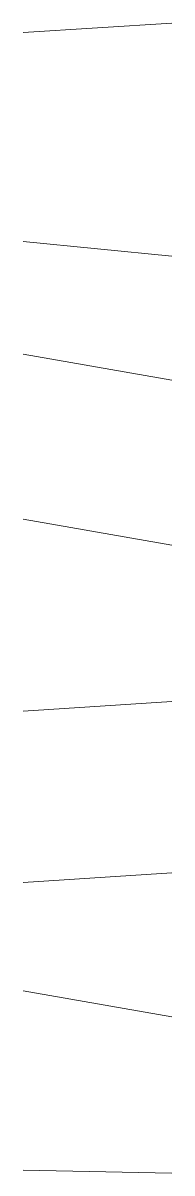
# Model space of a CAD drawing. Header units: centimetres. Extents: x 331046 to 708261, y -22683 to 106617.
# Drawn here: x 704317.11 to 704319.32, y 39627.15 to 39644.32 of the extents above.
import ezdxf

# ---------------------------------------------------------------- set-up
doc = ezdxf.new("R2010")
doc.units = ezdxf.units.CM
doc.header["$LTSCALE"] = 150
doc.layers.add('0-0.09', color=11, linetype='Continuous', lineweight=9)

msp = doc.modelspace()

# ---------------------------------------------------------------- linework, layer by layer
at = {"layer": '0-0.09', "lineweight": 9}
for p, q in [((704317.105, 39644.177), (704319.325, 39644.321)), ((704317.105, 39641.057), (704319.325, 39640.841)), ((704317.105, 39639.378), (704319.325, 39638.986)), ((704317.105, 39636.913), (704319.325, 39636.521)), ((704317.105, 39634.046), (704319.325, 39634.191)), ((704317.105, 39631.484), (704319.325, 39631.628)), ((704317.105, 39629.87), (704319.325, 39629.479)), ((704317.105, 39627.189), (704319.325, 39627.147))]:
    msp.add_line(p, q, dxfattribs=at)

doc.saveas('drawing.dxf')
